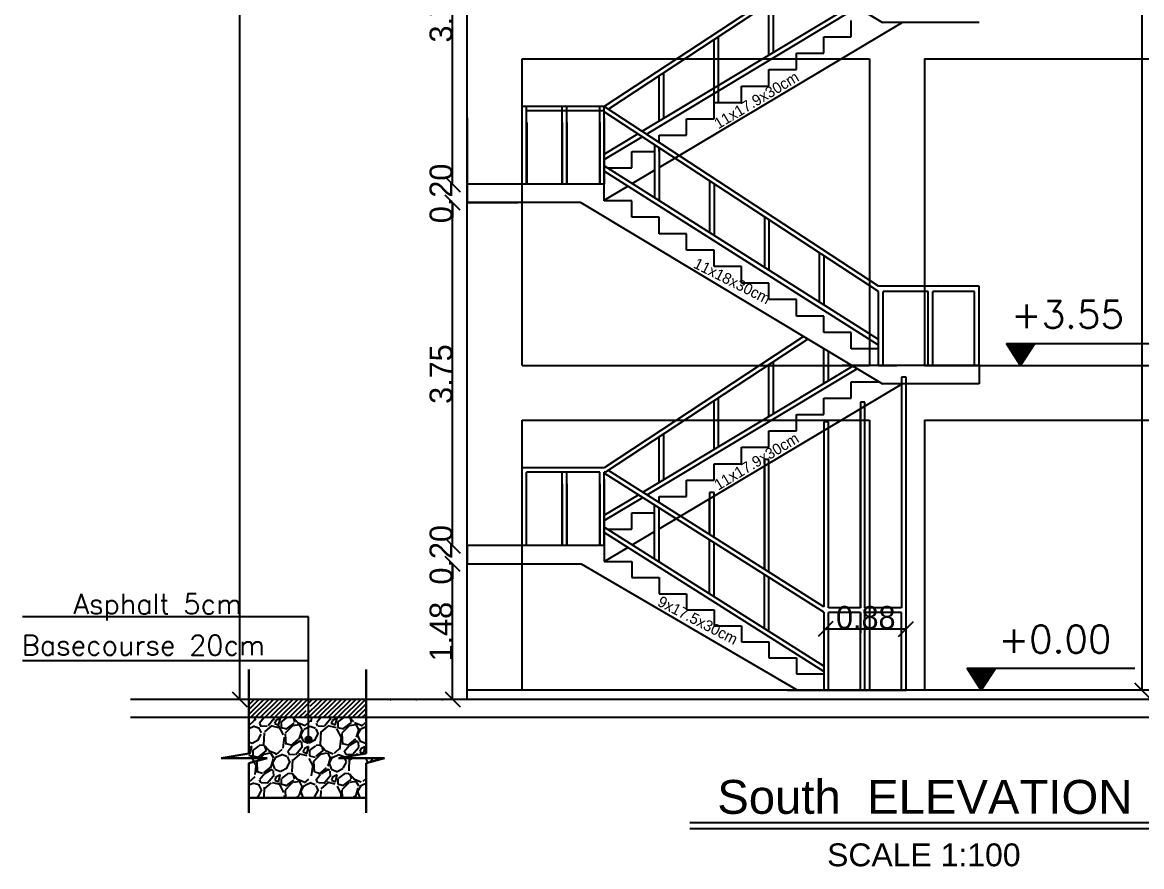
# Model space of a CAD drawing. Extents: x 151242 to 151523, y 158752 to 159354.
# Drawn here: x 151379.63 to 151391.87, y 159155.03 to 159164.26 of the extents above; entities that cross this region are included whole.
import ezdxf
from ezdxf.enums import TextEntityAlignment as Align

# ---------------------------------------------------------------- set-up
doc = ezdxf.new("R2010")
doc.units = 0
doc.header["$LTSCALE"] = 3
doc.header["$MEASUREMENT"] = 0
doc.header["$PDMODE"] = 2
doc.header["$PDSIZE"] = 0.03
for name, pattern in [('AUSGEZOGEN', [0]), ('HIDDEN', [9.524999999999999, 6.349999999999999, -3.174999999999999]), ('VONLAYER', [0])]:
    doc.linetypes.add(name, pattern=pattern)
doc.layers.get('0').update_dxf_attribs({"linetype": 'CONTINUOUS'})
doc.layers.get('DEFPOINTS').update_dxf_attribs({"linetype": 'CONTINUOUS'})
for name, color, linetype in [('1622', 7, 'HIDDEN'), ('3', 4, 'CONTINUOUS'), ('6', 2, 'CONTINUOUS'), ('EBENE0', 7, 'AUSGEZOGEN'), ('ST', 2, 'CONTINUOUS'), ('Stairs', 231, 'CONTINUOUS'), ('TEXTM', 2, 'CONTINUOUS'), ('TEXTS', 1, 'CONTINUOUS')]:
    doc.layers.add(name, color=color, linetype=linetype)
doc.layers.add('LAND CORNERS', color=255, linetype='CONTINUOUS', lineweight=25)
doc.styles.add('FUTURA', font='SAS_____.PFB')
doc.styles.add('ROMANS', font='romans.shx')
doc.dimstyles.new('mais 1-100 plan', dxfattribs={"dimtxt": 0.25, "dimasz": 0.1635000000000001, "dimexe": 0.18, "dimexo": 0.0625, "dimgap": 0, "dimtad": 1, "dimzin": 0, "dimdsep": 46, "dimtxsty": 'Standard', "dimblk": 'OBLIQUE', "dimcen": 0, "dimse1": 1, "dimse2": 1, "dimclrd": 8, "dimclrt": 4, "dimadec": 0, "dimazin": 0, "dimtfac": 1, "dimtix": 1, "dimtofl": 0, "dimtmove": 0, "dimatfit": 3, "dimldrblk": 'OBLIQUE', "dimfxl": 0.18, "dimtolj": 1, "dimtzin": 0, "dimarcsym": 0})
pattern_1 = [(273.012787504, (-14935.57338721131, -14948.0053405744), (0.3099823724307585, -5.269700331323232), [0.05897806323871849, -5.838838802419958]), (229.969740728, (-14935.57028738759, -14948.06423722516), (3.40980609673853, 4.029770841600106), [0.1012082082401477, -10.0196094424334]), (177.510447078, (-14935.63538368579, -14948.14173281827), (6.509629821046315, -0.3099823724306996), [0.0713632110253351, -7.06496692045264]), (312.273689006, (-14935.67878121792, -14948.34012153663), (-5.889665076184763, 6.509629821046333), [0.09216440253301485, -9.12427411549273]), (337.833654178, (-14935.61678474344, -14948.40831765856), (-5.269700331323216, 2.169876607015452), [0.09037449178642146, -8.947087017682929]), (42.27368900599997, (-14935.53308950289, -14948.44241571953), (-6.509629821046334, -5.889665076184762), [0.09216440253301529, -9.124274115492787]), (82.69424046670001, (-14935.46489338094, -14948.38041924505), (-0.9299471172923398, -7.129594565907865), [0.121882707559298, -12.06637820623567]), (117.2553283749, (-14935.44939426234, -14948.2595261198), (-4.64973558646165, 8.989488800492548), [0.1150698241615984, -11.3919167552234]), (166.429565615, (-14935.50209126563, -14948.1572319369), (-6.509629821046323, 1.549911862153876), [0.09247653000094928, -9.155186600966447]), (220.236358309, (-14935.59198615365, -14948.13553317083), (3.719788469169333, 3.099823724307754), [0.1055762392661229, -5.173233347484076]), (267.3974377980001, (-14935.67258157048, -14948.20372929276), (-0.3099823724307755, -7.129594565907854), [0.1365329713948123, -13.51677425295774]), (183.814074834, (-14935.36879884551, -14948.03633881165), (-4.029770841600113, -0.3099823724307867), [0.04660036793378008, -4.613456508889286]), (216.46923439, (-14935.41529620136, -14948.03943863537), (4.649735586461656, 3.409806096738548), [0.08865691395023458, -8.777055705809868]), (270, (-14935.486592147, -14948.0921356387), (0.3099823724307563, -0.3099823724307564), [0.06199631831838941, -0.557968426543167]), (248.198590514, (-14935.54548879777, -14948.07663652007), (0.929947117292336, 2.169876607015429), [0.0333862411557824, -3.305226084536779]), (336.801409486, (-14935.55788809268, -14948.1076347573), (-1.239929489723042, 0.6199647448616842), [0.04721497848159393, -2.313540436768607]), (75.9637565321, (-14935.51449056054, -14948.12623369964), (0.3099823724308, 1.549911862153896), [0.0766855980873954, -2.479494529135897]), (206.5650511770001, (-14935.49589161819, -14948.05183793028), (0.9299471172923278, 0.309982372430788), [0.05545128587982971, -1.330832027283928]), (61.38954033400001, (-14935.73767786869, -14948.28742453331), (2.169876607015416, 4.029770841600106), [0.07768116196334778, -7.690454825825933]), (115.3461759419, (-14935.70047998399, -14948.21922841138), (2.169876607016114, -4.649735586463088), [0.06517019875075193, -6.451835975734292]), (338.198590514, (-14935.55788809268, -14947.98984145577), (-2.169876607015428, 0.9299471172923379), [0.0667720439302896, -3.271840281762271]), (28.61045966600005, (-14935.49589161819, -14948.01464004559), (-4.029770841600106, -2.169876607015416), [0.07768116196334746, -7.690454825825736]), (24.44395478000004, (-14935.54548879777, -14948.47961360423), (-2.169876607015459, -0.929947117292335), [0.0749105923041584, -3.670620664780823]), (339.775140569, (-14935.47729267585, -14948.44861536697), (-4.959717958892436, 1.859894234584662), [0.06276655421889507, -6.213898101416405]), (111.8014094864, (-14935.24480589651, -14948.2967240045), (-0.9299471172923277, 2.169876607015425), [0.06677204393028961, -3.271840281762271]), (62.3540246363, (-14935.26960448633, -14948.23472753001), (-2.789841351877, -5.269700331323193), [0.07348629154107195, -7.275122966298779]), (114.4439547804, (-14935.39669725901, -14948.44861536697), (0.929947117292315, -2.169876607015429), [0.03745529615207899, -3.708075960932888]), (146.309932474, (-14935.26340483886, -14948.31532294684), (-1.549911862153878, 0.9299471172923466), [0.02235306122184595, -2.212961615356444]), (210.963756532, (-14935.28200378121, -14948.30292365194), (1.239929489723096, 0.6199647448615409), [0.09037449178642146, -1.71711781010747]), (231.009005957, (-14935.35949937432, -14948.34942100779), (2.789841351877014, 3.409806096738557), [0.08375274262470424, -8.291509760067585]), (348.690067526, (-14935.486592147, -14948.15413211318), (-0.9299471172923232, 0.3099823724307768), [0.06322422427019156, -1.517381941624132]), (38.15722658699998, (-14935.42459567252, -14948.16653140806), (5.889665076184787, 4.649735586461645), [0.1103817748047354, -10.927776690455]), (105.9453959009, (-14935.33780060825, -14948.09833528614), (0.9299471172923315, -3.409806096738534), [0.04513398256827558, -4.4682774875036]), (135, (-14935.35019990316, -14948.054937754), (-0.6199647448615543, 1.216752463196171e-16), [0.02630287651129157, -0.4120783986769012]), (165.256437164, (-14935.37499849295, -14948.34632118407), (3.409806096738554, -0.9299471172923315), [0.06090168027424451, -6.029285631301306]), (93.01278750419966, (-14935.43389514371, -14948.33082206547), (-0.3099823724307687, 5.269700331323204), [0.1179561264774373, -5.77986073918126]), (45, (-14935.44009479115, -14948.21302876394), (6.083762315980856e-17, 0.6199647448615543), [0.1139791315489301, -0.3244021436392627]), (10.30484646900005, (-14935.35949937432, -14948.13243334711), (5.269700331323201, 0.9299471172924284), [0.06931421694510562, -6.862102348873664]), (299.054604099, (-14935.29130325239, -14948.1200340522), (0.929947117292321, -1.549911862153899), [0.06382919042995126, -3.127634666343007]), (252.645975364, (-14935.26030501514, -14948.17583087925), (-2.789841351876965, -8.989488800492536), [0.1039248570024885, -10.28857802001519]), (220.42607874, (-14935.29130325239, -14948.27502523843), (-4.339753214030866, -3.71978846916931), [0.1099455854359231, -10.8846008623266])]

# ---------------------------------------------------------------- blocks, each defined once
blk = doc.blocks.new('_OBLIQUE')
at = {"color": 0, "linetype": 'ByBlock'}
blk.add_line((-0.5, -0.5), (0.5, 0.5), dxfattribs=at)
blk = doc.blocks.new('*D487')
at = {"layer": 'DEFPOINTS', "color": 0, "transparency": 16777216}
for p in [(151391.9036985133, 159176.2065275456), (151391.8713882026, 159156.9565275456), (151391.9036985133, 159156.9565275456)]:
    blk.add_point(p, dxfattribs=at)
at = {"layer": 'LAND CORNERS', "color": 8, "lineweight": -2, "transparency": 16777216}
blk.add_line((151391.8713882026, 159176.2065275456), (151391.8713882026, 159156.9565275456), dxfattribs=at)
at = {"layer": 'LAND CORNERS', "color": 8, "lineweight": -2, "transparency": 16777216, "xscale": 0.1635000000000001, "yscale": 0.1635000000000001, "zscale": 0.1635000000000001}
for p, rotation in [((151391.8713882026, 159176.2065275456), 90), ((151391.8713882026, 159156.9565275456), 270)]:
    blk.add_blockref('_OBLIQUE', p, dxfattribs=dict(at, rotation=rotation))
at = {"layer": 'LAND CORNERS', "color": 4, "transparency": 16777216, "insert": (151391.7463882025, 159166.5815275457), "char_height": 0.25, "attachment_point": 5, "rotation": 90}
blk.add_mtext('\\A1;19.25', dxfattribs=at)
blk = doc.blocks.new('*D502')
at = {"layer": 'DEFPOINTS', "color": 0, "transparency": 16777216}
for p in [(151384.3328825389, 159158.3365275456), (151384.4866929826, 159158.3365275456), (151384.4866929826, 159156.8565275456)]:
    blk.add_point(p, dxfattribs=at)
at = {"layer": 'LAND CORNERS', "color": 8, "lineweight": -2, "transparency": 16777216}
blk.add_line((151384.3328825389, 159156.8565275456), (151384.3328825389, 159158.3365275456), dxfattribs=at)
at = {"layer": 'LAND CORNERS', "color": 8, "lineweight": -2, "transparency": 16777216, "xscale": 0.1635000000000001, "yscale": 0.1635000000000001, "zscale": 0.1635000000000001}
for p, rotation in [((151384.3328825389, 159158.3365275456), 90), ((151384.3328825389, 159156.8565275456), 270)]:
    blk.add_blockref('_OBLIQUE', p, dxfattribs=dict(at, rotation=rotation))
at = {"layer": 'LAND CORNERS', "color": 4, "transparency": 16777216, "insert": (151384.2078825389, 159157.5965275457), "char_height": 0.25, "attachment_point": 5, "rotation": 90}
blk.add_mtext('\\A1;1.48', dxfattribs=at)
blk = doc.blocks.new('*D503')
at = {"layer": 'DEFPOINTS', "color": 0, "transparency": 16777216}
for p in [(151384.3328825389, 159158.5365275457), (151384.4922083389, 159158.5365275457), (151384.4922083389, 159158.3365275456)]:
    blk.add_point(p, dxfattribs=at)
at = {"layer": 'LAND CORNERS', "color": 8, "lineweight": -2, "transparency": 16777216}
for p, q in [((151384.3328825389, 159158.5365275457), (151384.3328825389, 159158.7000275457)), ((151384.3328825389, 159158.3365275456), (151384.3328825389, 159158.1730275457))]:
    blk.add_line(p, q, dxfattribs=at)
at = {"layer": 'LAND CORNERS', "color": 8, "lineweight": -2, "transparency": 16777216, "xscale": 0.1635000000000001, "yscale": 0.1635000000000001, "zscale": 0.1635000000000001}
for p, rotation in [((151384.3328825389, 159158.5365275457), 270), ((151384.3328825389, 159158.3365275456), 90)]:
    blk.add_blockref('_OBLIQUE', p, dxfattribs=dict(at, rotation=rotation))
at = {"layer": 'LAND CORNERS', "color": 4, "transparency": 16777216, "insert": (151384.2078825389, 159158.4365275457), "char_height": 0.25, "attachment_point": 5, "rotation": 90}
blk.add_mtext('\\A1;0.20', dxfattribs=at)
blk = doc.blocks.new('*D504')
at = {"layer": 'DEFPOINTS', "color": 0, "transparency": 16777216}
for p in [(151384.3328825389, 159162.2865275457), (151384.4922083389, 159162.2865275457), (151384.4922083389, 159158.5365275457)]:
    blk.add_point(p, dxfattribs=at)
at = {"layer": 'LAND CORNERS', "color": 8, "lineweight": -2, "transparency": 16777216}
blk.add_line((151384.3328825389, 159158.5365275457), (151384.3328825389, 159162.2865275457), dxfattribs=at)
at = {"layer": 'LAND CORNERS', "color": 8, "lineweight": -2, "transparency": 16777216, "xscale": 0.1635000000000001, "yscale": 0.1635000000000001, "zscale": 0.1635000000000001}
for p, rotation in [((151384.3328825389, 159162.2865275457), 90), ((151384.3328825389, 159158.5365275457), 270)]:
    blk.add_blockref('_OBLIQUE', p, dxfattribs=dict(at, rotation=rotation))
at = {"layer": 'LAND CORNERS', "color": 4, "transparency": 16777216, "insert": (151384.2078825389, 159160.4115275457), "char_height": 0.25, "attachment_point": 5, "rotation": 90}
blk.add_mtext('\\A1;3.75', dxfattribs=at)
blk = doc.blocks.new('*D505')
at = {"layer": 'DEFPOINTS', "color": 0, "transparency": 16777216}
for p in [(151384.3328825389, 159162.4865275456), (151384.4922083389, 159162.4865275456), (151384.4922083389, 159162.2865275457)]:
    blk.add_point(p, dxfattribs=at)
at = {"layer": 'LAND CORNERS', "color": 8, "lineweight": -2, "transparency": 16777216}
for p, q in [((151384.3328825389, 159162.4865275456), (151384.3328825389, 159162.6500275456)), ((151384.3328825389, 159162.2865275457), (151384.3328825389, 159162.1230275457))]:
    blk.add_line(p, q, dxfattribs=at)
at = {"layer": 'LAND CORNERS', "color": 8, "lineweight": -2, "transparency": 16777216, "xscale": 0.1635000000000001, "yscale": 0.1635000000000001, "zscale": 0.1635000000000001}
for p, rotation in [((151384.3328825389, 159162.4865275456), 270), ((151384.3328825389, 159162.2865275457), 90)]:
    blk.add_blockref('_OBLIQUE', p, dxfattribs=dict(at, rotation=rotation))
at = {"layer": 'LAND CORNERS', "color": 4, "transparency": 16777216, "insert": (151384.2078825389, 159162.3865275457), "char_height": 0.25, "attachment_point": 5, "rotation": 90}
blk.add_mtext('\\A1;0.20', dxfattribs=at)
blk = doc.blocks.new('*D506')
at = {"layer": 'DEFPOINTS', "color": 0, "transparency": 16777216}
for p in [(151384.3328825388, 159166.2365275457), (151384.4922083389, 159166.2365275457), (151384.4922083389, 159162.4865275457)]:
    blk.add_point(p, dxfattribs=at)
at = {"layer": 'LAND CORNERS', "color": 8, "lineweight": -2, "transparency": 16777216}
blk.add_line((151384.3328825388, 159162.4865275457), (151384.3328825388, 159166.2365275457), dxfattribs=at)
at = {"layer": 'LAND CORNERS', "color": 8, "lineweight": -2, "transparency": 16777216, "xscale": 0.1635000000000001, "yscale": 0.1635000000000001, "zscale": 0.1635000000000001}
for p, rotation in [((151384.3328825388, 159166.2365275457), 90), ((151384.3328825388, 159162.4865275457), 270)]:
    blk.add_blockref('_OBLIQUE', p, dxfattribs=dict(at, rotation=rotation))
at = {"layer": 'LAND CORNERS', "color": 4, "transparency": 16777216, "insert": (151384.2078825388, 159164.3615275457), "char_height": 0.25, "attachment_point": 5, "rotation": 90}
blk.add_mtext('\\A1;3.75', dxfattribs=at)
blk = doc.blocks.new('*D275')
at = {"layer": 'DEFPOINTS', "color": 0, "transparency": 16777216}
for p in [(151388.410881295, 159157.6247993167), (151388.410881295, 159157.4683502419), (151389.2922083389, 159157.4683502419)]:
    blk.add_point(p, dxfattribs=at)
at = {"layer": 'LAND CORNERS', "color": 8, "lineweight": -2, "transparency": 16777216}
blk.add_line((151389.2922083389, 159157.6247993167), (151388.410881295, 159157.6247993167), dxfattribs=at)
at = {"layer": 'LAND CORNERS', "color": 8, "lineweight": -2, "transparency": 16777216, "xscale": 0.1635000000000001, "yscale": 0.1635000000000001, "zscale": 0.1635000000000001, "rotation": 180}
blk.add_blockref('_OBLIQUE', (151388.410881295, 159157.6247993167), dxfattribs=at)
at = {"layer": 'LAND CORNERS', "color": 8, "lineweight": -2, "transparency": 16777216, "xscale": 0.1635000000000001, "yscale": 0.1635000000000001, "zscale": 0.1635000000000001}
blk.add_blockref('_OBLIQUE', (151389.2922083389, 159157.6247993167), dxfattribs=at)
at = {"layer": 'LAND CORNERS', "color": 4, "transparency": 16777216, "insert": (151388.8515448169, 159157.7497993167), "char_height": 0.25, "attachment_point": 5}
blk.add_mtext('\\A1;0.88', dxfattribs=at)
blk = doc.blocks.new('*D682')
at = {"layer": 'DEFPOINTS', "color": 0, "transparency": 16777216}
for p in [(151386.3022083389, 159182.5165274156), (151382.0036350428, 159156.8565275456), (151387.1063609482, 159156.8565275456)]:
    blk.add_point(p, dxfattribs=at)
at = {"layer": 'TEXTS', "color": 8, "lineweight": -2, "transparency": 16777216}
blk.add_line((151382.0036350428, 159182.5165274156), (151382.0036350428, 159156.8565275456), dxfattribs=at)
at = {"layer": 'TEXTS', "color": 8, "lineweight": -2, "transparency": 16777216, "xscale": 0.1635000000000001, "yscale": 0.1635000000000001, "zscale": 0.1635000000000001}
for p, rotation in [((151382.0036350428, 159182.5165274156), 90), ((151382.0036350428, 159156.8565275456), 270)]:
    blk.add_blockref('_OBLIQUE', p, dxfattribs=dict(at, rotation=rotation))
at = {"layer": 'TEXTS', "color": 4, "transparency": 16777216, "insert": (151381.8786350428, 159169.6865274807), "char_height": 0.25, "attachment_point": 5, "rotation": 90}
blk.add_mtext('\\A1;25.66', dxfattribs=at)

msp = doc.modelspace()

# ---------------------------------------------------------------- hatches: boundary and pattern name
at = {"layer": '1622'}
h = msp.add_hatch(dxfattribs=at)
h.set_pattern_fill('GRAVEL', color=253, scale=0.4383812751881928, angle=45, style=0)
h.set_pattern_definition(pattern_1)
edge = h.paths.add_edge_path()
edge.add_line((151383.3865341807, 159156.1572815983), (151383.5884096338, 159156.21384))
edge.add_line((151383.5884096338, 159156.21384), (151383.0861840332, 159156.2140417951))
edge.add_line((151383.0861840332, 159156.2140417951), (151383.3865341807, 159156.265022112))
edge.add_line((151383.3865341807, 159156.265022112), (151383.3865341806, 159156.6565275456))
edge.add_line((151383.3865341806, 159156.6565275455), (151382.1030566947, 159156.6565275456))
edge.add_line((151382.1030566947, 159156.6565275456), (151382.1030566947, 159155.9239417136))
edge.add_line((151382.1030566947, 159155.9239417137), (151382.7565819621, 159155.9239417137))
edge.add_line((151382.7565819622, 159155.9239417137), (151382.7565819622, 159155.9849111587))
edge.add_arc((151382.7565819623, 159156.0176207328), 0.03270957409624715, 180.0000002234858, 269.99999977651424, ccw=False)
edge.add_arc((151382.7565819622, 159156.0176207326), 0.03270957396866141, 0, 180, ccw=False)
edge.add_arc((151382.7565819621, 159156.0176207328), 0.03270957409624715, 270.00000022348576, 359.99999977651424, ccw=False)
edge.add_line((151382.7565819622, 159155.9849111587), (151382.7565819622, 159155.9239417137))
edge.add_line((151382.7565819622, 159155.9239417137), (151383.3865341807, 159155.9239417137))
edge.add_line((151383.3865341807, 159155.9239417137), (151383.3865341807, 159156.1572815983))
msp.add_hatch(color=256, dxfattribs=at).paths.add_polyline_path([(151382.7892915362, 159156.4196684167, 1), (151382.7238723882, 159156.4196684167, 1)])
h = msp.add_hatch(dxfattribs=at)
h.set_pattern_fill('GRAVEL', color=253, scale=0.4383812751881928, angle=45, style=0)
h.set_pattern_definition(pattern_1)
h.paths.add_polyline_path([(151382.7565819622, 159155.9239417137), (151382.1030566947, 159155.9239417137), (151382.1030566947, 159155.7797649952), (151382.7565819622, 159155.7797649952)])
h = msp.add_hatch(dxfattribs=at)
h.set_pattern_fill('GRAVEL', color=253, scale=0.4383812751881928, angle=45, style=0)
h.set_pattern_definition(pattern_1)
h.paths.add_polyline_path([(151383.3865341807, 159155.7797649951), (151383.3865341807, 159155.9239417137), (151382.7565819622, 159155.9239417137), (151382.7565819622, 159155.7797649952)])
at = {"layer": 'TEXTS'}
h = msp.add_hatch(dxfattribs=at)
h.set_pattern_fill('ANSI31', color=0, scale=0.03)
h.set_pattern_definition([(45, (-373.1863191293378, 7.383641431952128), (-0.002651650429449553, 0.002651650429449553), [])])
h.paths.add_polyline_path([(151390.7014148443, 159160.7445435906), (151390.3911869649, 159160.7465275457), (151390.5449649187, 159160.5065275457)])
h = msp.add_hatch(dxfattribs=at)
h.set_pattern_fill('ANSI31', color=0, scale=0.03)
h.set_pattern_definition([(45, (-373.6182569680095, 3.833641431934666), (-0.002651650429449553, 0.002651650429449553), [])])
h.paths.add_polyline_path([(151390.2694770056, 159157.1945435906), (151389.9592491262, 159157.1965275457), (151390.11302708, 159156.9565275457)])
h = msp.add_hatch(dxfattribs=at)
h.set_pattern_fill('ANSI31', color=8, scale=0.3)
h.set_pattern_definition([(45, (0, 42.3224999998929), (-0.02651650429449553, 0.02651650429449553), [])])
h.paths.add_polyline_path([(151383.3865341807, 159156.8565275456), (151382.7565819622, 159156.8565275456), (151382.7565819622, 159156.7876119232, -0.4142135623730951), (151382.7892915362, 159156.7549023492, -0.4142135623730951), (151382.7565819622, 159156.7221927752), (151382.7565819622, 159156.6565275455), (151383.3865341807, 159156.6565275455)])
h.paths.add_polyline_path([(151382.7565819622, 159156.7876119232), (151382.7565819622, 159156.8565275456), (151382.1030566947, 159156.8565275457), (151382.1030566947, 159156.6565275456), (151382.7565819622, 159156.6565275455), (151382.7565819622, 159156.7221927752, -0.4142135623730951), (151382.7238723882, 159156.7549023492, -0.4142135623730951)])

# ---------------------------------------------------------------- linework, layer by layer
at = {"layer": '1622'}
for p, q in [((151382.7565819622, 159157.7576286979), (151379.6299346451, 159157.7576286979)), ((151382.7565819622, 159156.3869588427), (151382.7565819622, 159157.7576286979)), ((151382.7565819622, 159157.27828701), (151379.6279246791, 159157.27828701))]:
    msp.add_line(p, q, dxfattribs=at)
at = {"layer": '1622', "color": 7, "lineweight": 30, "ltscale": 0.1}
for p, q in [((151382.1030566947, 159157.1828806376), (151382.1030566947, 159156.2650221119)), ((151383.3865341807, 159157.1828806377), (151383.3865341807, 159156.265022112)), ((151382.1030566947, 159156.1572815983), (151382.1030566947, 159155.6159559041)), ((151383.3865341807, 159156.1572815983), (151383.3865341807, 159155.6159559042)), ((151382.1030566947, 159155.7797649952), (151383.3865341807, 159155.7797649952))]:
    msp.add_line(p, q, dxfattribs=at)
for points in [[(151382.1030566947, 159156.2650221119), (151381.8027065472, 159156.2140417951), (151382.3056524205, 159156.2140417951), (151382.1030566947, 159156.1572815983)], [(151383.3865341807, 159156.265022112), (151383.0861840332, 159156.2140417951), (151383.5891299065, 159156.2140417951), (151383.3865341807, 159156.1572815983)]]:
    msp.add_lwpolyline(points, dxfattribs=at)
at = {"layer": '1622'}
msp.add_circle((151382.7565819622, 159156.4196684167), 0.03270957395271324, dxfattribs=at)
at = {"layer": '6'}
for p, q in [((151386.9259004598, 159155.5102770149), (151392.2443147615, 159155.5102770149)), ((151386.9259004598, 159155.4447037309), (151392.2443147615, 159155.4447037309))]:
    msp.add_line(p, q, dxfattribs=at)
at = {"layer": 'EBENE0', "color": 3, "linetype": 'AUSGEZOGEN'}
for p, q in [((151384.4922083389, 159160.5065275457), (151384.4922083389, 159175.9032782881)), ((151384.4922083389, 159160.5065275457), (151384.4922083389, 159175.9032782881)), ((151385.0922083389, 159162.4815275457), (151385.0922083389, 159163.8565275457)), ((151385.0922083389, 159163.8565275457), (151388.8922083389, 159163.8565275457)), ((151385.0922083389, 159162.2815275457), (151385.0922083389, 159163.8565275457)), ((151385.0922083389, 159163.8565275457), (151388.8922083389, 159163.8565275457)), ((151388.8922083389, 159163.8565275457), (151388.8922083389, 159160.5065275457)), ((151388.8922083389, 159163.8565275457), (151388.8922083389, 159160.5065275457)), ((151389.4922083389, 159163.8565275457), (151393.2922083389, 159163.8565275457)), ((151389.4922083389, 159163.8565275457), (151389.4922083389, 159160.5065275457)), ((151389.4922083389, 159163.8565275457), (151393.2922083389, 159163.8565275457)), ((151389.4922083389, 159163.8565275457), (151389.4922083389, 159160.5065275457)), ((151385.0922083389, 159160.5065275457), (151385.0922083389, 159162.2815275457)), ((151385.0922083389, 159160.5065275457), (151385.0922083389, 159162.2815275457)), ((151385.0922083389, 159160.5065275457), (151385.0922083389, 159162.0565275456)), ((151385.0922083389, 159160.5065275457), (151385.0922083389, 159162.0565275456)), ((151384.4922083389, 159156.8565275456), (151384.4922083389, 159160.5065275457)), ((151384.4922083389, 159156.8565275456), (151384.4922083389, 159160.5065275457)), ((151385.0922083389, 159160.5065275457), (151388.8922083389, 159160.5065275457)), ((151385.0922083389, 159160.5065275457), (151388.8922083389, 159160.5065275457)), ((151389.4922083389, 159160.5065275457), (151393.2922083389, 159160.5065275457)), ((151389.4922083389, 159160.5065275457), (151393.2922083389, 159160.5065275457)), ((151385.0922083389, 159158.7065275456), (151385.0922083389, 159159.9065275457)), ((151385.0922083389, 159159.9065275457), (151388.8922083389, 159159.9065275457)), ((151385.0922083389, 159156.9565275456), (151385.0922083389, 159159.9065275457)), ((151385.0922083389, 159159.9065275457), (151388.8922083389, 159159.9065275457)), ((151388.8922083389, 159159.9065275457), (151388.8922083389, 159156.9565275456)), ((151388.8922083389, 159159.9065275457), (151388.8922083389, 159156.9565275456)), ((151389.4922083389, 159159.9065275457), (151389.4922083389, 159156.9565275456)), ((151389.4922083389, 159159.9065275457), (151393.2922083389, 159159.9065275457)), ((151389.4922083389, 159159.9065275457), (151389.4922083389, 159156.9565275456)), ((151389.4922083389, 159159.9065275457), (151393.2922083389, 159159.9065275457))]:
    msp.add_line(p, q, dxfattribs=at)
at = {"layer": 'EBENE0', "color": 1, "linetype": 'AUSGEZOGEN'}
for p, q in [((151384.4922083389, 159156.8565275456), (151380.8100759834, 159156.8565275456)), ((151384.4922083389, 159156.8565275456), (151380.8100759834, 159156.8565275456)), ((151383.3276985771, 159156.8565275456), (151381.6033523627, 159156.8565275456)), ((151383.3276985771, 159156.8565275456), (151381.6033523627, 159156.8565275456)), ((151383.6489794451, 159156.8457129457), (151383.6597940452, 159156.8565275456)), ((151383.6489794451, 159156.8457129457), (151383.6597940452, 159156.8565275456)), ((151383.9318221576, 159156.8457129457), (151383.9426367576, 159156.8565275456)), ((151383.9318221576, 159156.8457129457), (151383.9426367576, 159156.8565275456)), ((151384.21466487, 159156.8457129457), (151384.22547947, 159156.8565275456)), ((151384.21466487, 159156.8457129457), (151384.22547947, 159156.8565275456)), ((151384.4922083389, 159156.8510121893), (151384.4866929826, 159156.8565275456)), ((151384.4922083389, 159156.8510121893), (151384.4866929826, 159156.8565275456)), ((151393.8922083389, 159156.9565275456), (151384.4922083389, 159156.9565275456)), ((151393.8922083389, 159156.8565275456), (151384.4922083389, 159156.8565275456)), ((151384.4922083389, 159156.6565275457), (151380.8100759834, 159156.6565275457)), ((151393.8922083389, 159156.6565275457), (151384.4922083389, 159156.6565275457))]:
    msp.add_line(p, q, dxfattribs=at)
at = {"layer": 'ST'}
for p, q in [((151384.4922083389, 159162.4865275456), (151384.4922083389, 159162.2865275457)), ((151384.4922083389, 159162.2865275457), (151385.044588915, 159162.2865275457)), ((151389.4922083389, 159160.5065275457), (151388.5922083389, 159160.5065275457)), ((151390.0922083389, 159160.5065275458), (151389.1922083389, 159160.5065275457)), ((151390.0922083389, 159160.3065275458), (151389.0339940775, 159160.3065275457)), ((151384.4922083389, 159158.5365275457), (151384.4922083389, 159158.3365275456)), ((151385.2922083389, 159158.5365275457), (151384.4922083389, 159158.5365275457)), ((151385.2922083389, 159158.5365275457), (151384.4922083389, 159158.5365275457)), ((151384.4922083389, 159158.3365275456), (151385.0500595264, 159158.3365275456)), ((151384.4922083389, 159158.3365275457), (151385.7373702533, 159158.3365275457))]:
    msp.add_line(p, q, dxfattribs=at)
at = {"layer": 'Stairs'}
for p, q in [((151388.1719357375, 159164.7727625499), (151385.9915611308, 159163.3377114038)), ((151388.2195111567, 159164.7442172983), (151386.0362732533, 159163.3072816242)), ((151386.4056717199, 159163.0656603832), (151388.7134618042, 159164.4503344338)), ((151387.7922083389, 159163.8975823546), (151387.7922083388, 159164.4629805803)), ((151387.8422083388, 159163.9275823545), (151387.8422083388, 159164.4958889425)), ((151386.4521670615, 159163.0352480692), (151388.7619184682, 159164.4210989132)), ((151387.1922083389, 159163.3815275457), (151387.1922083388, 159164.0680802339)), ((151387.2422083388, 159163.3815275457), (151387.2422083388, 159164.100988596)), ((151386.6422083389, 159163.2075823546), (151386.6422083388, 159163.7060882496)), ((151386.5922083389, 159163.1775823546), (151386.5922083389, 159163.6731798874)), ((151385.0922083389, 159162.4865275457), (151385.0922083389, 159163.3365275457)), ((151385.9915611307, 159163.3377114038), (151385.0933024311, 159163.3377114038)), ((151385.1422083389, 159162.4865275457), (151385.1422083389, 159163.3365275457)), ((151385.1422083389, 159162.4865275457), (151385.1422083389, 159163.3365275457)), ((151385.5318910133, 159162.5365275457), (151385.5318910133, 159163.3365275457)), ((151385.5318910133, 159162.4865275457), (151385.5318910133, 159163.3365275457)), ((151385.5818910133, 159162.4865275457), (151385.5818910133, 159163.3365275457)), ((151385.5818910133, 159162.4865275457), (151385.5818910133, 159163.3365275457)), ((151385.9415611307, 159162.5365275457), (151385.9415611307, 159163.3365275457)), ((151385.9415611307, 159162.4865275457), (151385.9415611307, 159163.3365275457)), ((151388.9922083388, 159161.3738228566), (151385.9915611308, 159163.3365275457)), ((151385.9915611308, 159162.4865275457), (151385.9915611308, 159163.3365275457)), ((151385.9915611308, 159162.4865275457), (151385.9915611308, 159163.3365275457)), ((151384.4922083389, 159163.2115275456), (151384.4922083389, 159162.4865275456)), ((151385.9915611307, 159163.2877114038), (151385.1433024312, 159163.2877114038)), ((151388.9922083388, 159161.3140767546), (151385.9915611308, 159163.2767814438)), ((151385.9915611307, 159163.2115275458), (151385.9915611307, 159162.4865275458)), ((151385.1433024312, 159163.1615275458), (151385.1433024312, 159162.4865275458)), ((151385.5318910133, 159163.1615275458), (151385.5318910133, 159162.4865275458)), ((151385.5818910133, 159163.1615275458), (151385.5818910133, 159162.4865275458)), ((151385.9415611307, 159163.1615275458), (151385.9415611307, 159162.4865275458)), ((151385.9915611307, 159162.8171940297), (151386.3580308635, 159163.0370758693)), ((151385.9915611307, 159162.7588845108), (151386.4045262051, 159163.0066635554)), ((151386.5422083389, 159162.9166065273), (151386.5422083389, 159162.3389793944)), ((151386.592208339, 159162.8839018381), (151386.5922083389, 159162.3073395925)), ((151388.9922083388, 159160.7886290993), (151385.9915611307, 159162.6874267666)), ((151388.9922083388, 159160.7294591994), (151385.9915611307, 159162.6282568666)), ((151387.1422083389, 159162.5241502565), (151387.1422083388, 159161.9593017711)), ((151387.1922083389, 159162.4914455673), (151387.1922083389, 159161.9276619692)), ((151387.7422083389, 159162.1316939856), (151387.7422083389, 159161.5796241479)), ((151387.7922083389, 159162.0989892964), (151387.7922083389, 159161.547984346)), ((151388.3422083388, 159161.7392377147), (151388.3422083388, 159161.1999465245)), ((151388.3922083388, 159161.7065330255), (151388.3922083388, 159161.1683067227)), ((151390.0922083389, 159161.3738228566), (151388.9922083388, 159161.3738228566)), ((151389.6422083389, 159161.4065275458), (151389.6422083389, 159161.406951353)), ((151389.6422083389, 159161.4065275458), (151389.6422083389, 159161.406951353)), ((151390.0922083389, 159160.5065275458), (151390.092208339, 159161.3738228566)), ((151388.9922083388, 159160.6865275457), (151388.9922083388, 159161.3140767546)), ((151388.9922083388, 159160.5065275456), (151388.9922083388, 159161.3140767546)), ((151389.0422083388, 159160.5065275458), (151389.0422083388, 159161.3140767546)), ((151389.0422083388, 159160.5065275458), (151389.0422083388, 159161.3140767546)), ((151389.5341338635, 159161.3140767546), (151389.0422083388, 159161.3140767546)), ((151389.5341338635, 159160.5565275458), (151389.5341338635, 159161.3140767546)), ((151389.5341338635, 159160.5065275458), (151389.5341338635, 159161.3140767546)), ((151390.0422083389, 159161.3140767546), (151389.5841338635, 159161.3140767546)), ((151389.5841338635, 159160.5065275458), (151389.5841338635, 159161.3140767546)), ((151389.5841338635, 159160.5065275458), (151389.5841338635, 159161.3140767546)), ((151390.0422083389, 159160.5065275458), (151390.0422083389, 159161.3140767546)), ((151388.1719357375, 159160.8237625497), (151385.9915611307, 159159.3887114036)), ((151388.2195111566, 159160.7952172982), (151386.0065388346, 159159.3387114037)), ((151388.3922083388, 159160.3085823544), (151388.3922083388, 159160.6915989889)), ((151388.4422083388, 159160.3385823544), (151388.4422083387, 159160.661598989)), ((151387.7922083388, 159159.9485823544), (151387.7922083388, 159160.5139805802)), ((151387.8422083388, 159159.9785823544), (151387.8422083387, 159160.5468889423)), ((151388.9922083389, 159160.5565275456), (151388.9922083389, 159160.5565275456)), ((151386.4128258814, 159159.12095288), (151388.7134618042, 159160.5013344336)), ((151386.4601244752, 159159.0910225172), (151388.7619184682, 159160.472098913)), ((151388.5922083389, 159160.5065275457), (151388.6422083389, 159160.5065275457)), ((151388.9922083389, 159160.5065275457), (151389.0422083389, 159160.5065275457)), ((151389.2922083387, 159160.3765275457), (151389.2422083387, 159160.3765275457)), ((151389.2422083387, 159160.3765275457), (151389.2422083387, 159157.8565913288)), ((151389.2922083387, 159160.3065275457), (151389.2922083387, 159160.3765275457)), ((151389.2922083389, 159157.8565913288), (151389.2922083387, 159160.3065275457)), ((151387.2422083388, 159159.6185823544), (151387.2422083388, 159160.1519885959)), ((151387.1922083388, 159159.5885823544), (151387.1922083388, 159160.1190802337)), ((151388.8422083388, 159160.1035223771), (151388.7922083389, 159160.1035223771)), ((151388.7922083389, 159160.1035223771), (151388.7922083389, 159157.8565913288)), ((151388.7922083389, 159157.8565913288), (151388.7922083389, 159160.0335223771)), ((151388.8422083388, 159160.0335223771), (151388.8422083388, 159160.1035223771)), ((151388.8422083388, 159157.8565913288), (151388.8422083388, 159160.0633557104)), ((151388.4422083386, 159159.8914959455), (151388.3922083386, 159159.8914959455)), ((151388.3922083386, 159159.8914959455), (151388.3922083386, 159157.8684075017)), ((151388.4422083386, 159159.765022377), (151388.4422083386, 159159.8914959455)), ((151388.4422083386, 159157.8565913289), (151388.4422083386, 159159.7948557104)), ((151386.5922083389, 159159.2285823544), (151386.5922083388, 159159.7241798873)), ((151386.6422083388, 159159.2585823545), (151386.6422083388, 159159.7570882494)), ((151388.3922083386, 159159.765022377), (151388.3922083386, 159157.8684075017)), ((151387.7922083392, 159159.4770223773), (151387.7422083392, 159159.4770223773)), ((151387.7422083392, 159159.4770223773), (151387.7422083392, 159158.2797249266)), ((151387.7922083392, 159159.4070223772), (151387.7922083392, 159159.4770223773)), ((151387.7922083389, 159158.2480851249), (151387.7922083391, 159159.4368557105)), ((151385.0922083389, 159158.5375275456), (151385.0922083389, 159159.3875275456)), ((151385.9915611307, 159159.3887114036), (151385.0933024311, 159159.3887114036)), ((151385.1422083389, 159158.5375275456), (151385.1422083389, 159159.3387114037)), ((151385.9415611307, 159159.3387114037), (151385.1422083389, 159159.3387114037)), ((151385.5318910133, 159158.5875275455), (151385.5318910132, 159159.3387114037)), ((151385.5318910133, 159158.5375275456), (151385.5318910132, 159159.3387114037)), ((151385.5818910133, 159158.5375275456), (151385.5818910133, 159159.3387114037)), ((151385.5818910133, 159158.5375275456), (151385.5818910133, 159159.3387114037)), ((151385.9415611307, 159158.5875275455), (151385.9415611307, 159159.3387114037)), ((151385.9415611307, 159158.5375275456), (151385.9415611307, 159159.3387114037)), ((151386.0065388346, 159159.3387114037), (151385.9915611307, 159159.3387114037)), ((151385.9915611307, 159158.5375275456), (151385.9915611307, 159159.3387114037)), ((151385.9915611307, 159158.5375275456), (151385.9915611307, 159159.3387114037)), ((151388.3922083387, 159157.8092376017), (151385.9915611307, 159159.3283576456)), ((151388.3922083386, 159157.8684075017), (151386.0370108943, 159159.3587671152)), ((151387.7422083389, 159158.2797249268), (151387.7422083392, 159159.4070223772)), ((151385.5318910133, 159159.2125275456), (151385.5318910133, 159158.5375275456)), ((151385.5818910133, 159159.2125275456), (151385.5818910133, 159158.5375275456)), ((151385.9415611307, 159159.2125275456), (151385.9415611307, 159158.5375275456)), ((151385.9915611307, 159159.2625275456), (151385.9915611307, 159158.5375275456)), ((151385.9915611307, 159158.8681940296), (151386.3648293774, 159159.0921549776)), ((151385.9915611307, 159158.8098845106), (151386.4121279712, 159159.0622246149)), ((151387.192208339, 159159.1190223771), (151387.142208339, 159159.1190223771)), ((151387.142208339, 159159.1190223771), (151387.142208339, 159158.6594025501)), ((151387.1422083389, 159158.6594025501), (151387.142208339, 159159.0490223771)), ((151387.192208339, 159159.0490223771), (151387.192208339, 159159.1190223771)), ((151387.1922083388, 159158.6277627482), (151387.192208339, 159159.0788557104)), ((151386.5422083388, 159158.3899793943), (151386.5422083389, 159158.9799102735)), ((151386.5922083388, 159158.3583395924), (151386.5922083389, 159158.9482704715)), ((151388.3922083386, 159157.2193067225), (151385.9915611307, 159158.7384267664)), ((151388.3922083386, 159157.1601368226), (151385.9915611307, 159158.6792568665)), ((151387.1422083387, 159158.010301771), (151387.1422083389, 159158.6002326501)), ((151387.1922083387, 159157.9786619691), (151387.1922083388, 159158.5685928482)), ((151387.7422083387, 159157.6306241477), (151387.7422083389, 159158.2205550268)), ((151387.7922083387, 159157.5989843458), (151387.7922083389, 159158.1889152249)), ((151388.7922083388, 159157.8565913288), (151388.4422083386, 159157.8565913288)), ((151389.2422083387, 159157.8565913288), (151388.8422083388, 159157.8565913288)), ((151389.2922083389, 159156.9565913288), (151389.2922083389, 159157.8565913288)), ((151388.3922083386, 159157.8092376017), (151388.3922083386, 159157.1365275458)), ((151388.7922083389, 159157.8065913288), (151388.4422083387, 159157.8065913288)), ((151388.4422083387, 159156.9565275456), (151388.4422083386, 159157.8065913288)), ((151388.4422083386, 159157.2165913288), (151388.4422083386, 159157.8065913288)), ((151388.7922083389, 159156.9565913288), (151388.7922083389, 159157.8065913288)), ((151388.7922083389, 159157.8065913288), (151388.7922083389, 159157.5835861602)), ((151389.2422083389, 159157.8065913288), (151388.8422083388, 159157.8065913288)), ((151388.8422083388, 159156.9565913288), (151388.8422083388, 159157.8065913288)), ((151389.2422083389, 159156.9565913288), (151389.2422083389, 159157.8065913288)), ((151388.0922083389, 159157.0065275457), (151388.0922083389, 159157.0065275457))]:
    msp.add_line(p, q, dxfattribs=at)
at = {"layer": 'Stairs', "linetype": 'VONLAYER'}
for p, q in [((151389.4922083389, 159160.5065275457), (151388.5922083389, 159160.5065275457)), ((151389.4922083389, 159160.5065275457), (151388.5922083389, 159160.5065275457)), ((151388.5922083389, 159160.5065275457), (151388.6422083389, 159160.5065275457))]:
    msp.add_line(p, q, dxfattribs=at)
at = {"layer": 'TEXTS'}
for p, q in [((151385.7339940776, 159166.2355275458), (151389.0339940775, 159164.2555275459)), ((151386.592208339, 159162.6698557106), (151389.2497589009, 159164.2555275459)), ((151388.6922083388, 159164.0975275457), (151388.6922083388, 159164.2765275457)), ((151390.0922083389, 159164.2555275459), (151389.0339940775, 159164.2555275459)), ((151388.3922083388, 159163.9185275457), (151388.3922083388, 159164.0975275457)), ((151388.3922083388, 159164.0975275457), (151388.6922083388, 159164.0975275457)), ((151388.0922083388, 159163.7395275457), (151388.0922083388, 159163.9185275457)), ((151388.0922083388, 159163.9185275457), (151388.3922083388, 159163.9185275457)), ((151387.7922083389, 159163.5605275457), (151387.7922083389, 159163.7395275457)), ((151387.7922083389, 159163.7395275457), (151388.0922083388, 159163.7395275457)), ((151387.4922083389, 159163.3815275457), (151387.4922083389, 159163.5605275457)), ((151387.4922083389, 159163.5605275457), (151387.7922083389, 159163.5605275457)), ((151387.1922083389, 159163.2025275457), (151387.1922083389, 159163.3815275457)), ((151387.1922083389, 159163.3815275457), (151387.4922083389, 159163.3815275457)), ((151386.8922083389, 159163.0235275457), (151386.8922083389, 159163.2025275457)), ((151386.5922083389, 159163.0235275457), (151386.8922083389, 159163.0235275457)), ((151386.5922083389, 159162.9436479401), (151386.5922083389, 159163.0235275457)), ((151386.2922083389, 159162.6655275457), (151386.2922083389, 159162.8445275457)), ((151386.2922083389, 159162.8445275457), (151386.5422083389, 159162.8445275457)), ((151386.5922083389, 159162.8445275457), (151386.5922083389, 159162.8839018381)), ((151385.9922083389, 159162.4865275457), (151385.9922083389, 159162.6655275457)), ((151386.0261682072, 159162.6655275457), (151386.2922083389, 159162.6655275457)), ((151386.2973509867, 159162.493924157), (151386.5422083389, 159162.6400223772)), ((151385.9922083389, 159162.4865275457), (151384.4922083389, 159162.4865275457)), ((151385.9922083389, 159162.3065275457), (151385.9922083389, 159162.4865275457)), ((151385.9922083389, 159162.3118557105), (151386.2492243541, 159162.4652085995)), ((151385.7339940775, 159162.2865275457), (151384.4922083389, 159162.2865275457)), ((151385.7339940775, 159162.2865275457), (151389.0339940775, 159160.3065275457)), ((151386.2922083389, 159162.3065275457), (151385.9922083389, 159162.3065275457)), ((151386.2922083389, 159162.1265275457), (151386.2922083389, 159162.3065275457)), ((151386.5922083389, 159162.1265275457), (151386.2922083389, 159162.1265275457)), ((151386.5922083389, 159161.9465275457), (151386.5922083389, 159162.1265275457)), ((151386.8922083389, 159161.9465275457), (151386.5922083389, 159161.9465275457)), ((151386.8922083389, 159161.7665275457), (151386.8922083389, 159161.9465275457)), ((151387.1922083389, 159161.7665275457), (151386.8922083389, 159161.7665275457)), ((151387.1922083389, 159161.5865275457), (151387.1922083389, 159161.7665275457)), ((151387.4922083389, 159161.5865275457), (151387.1922083389, 159161.5865275457)), ((151387.4922083389, 159161.4065275457), (151387.4922083389, 159161.5865275457)), ((151387.7922083389, 159161.4065275457), (151387.4922083389, 159161.4065275457)), ((151387.7922083389, 159161.2265275457), (151387.7922083389, 159161.4065275457)), ((151388.0922083388, 159161.2265275457), (151387.7922083389, 159161.2265275457)), ((151388.0922083388, 159161.0465275457), (151388.0922083388, 159161.2265275457)), ((151388.3922083388, 159161.0465275457), (151388.0922083388, 159161.0465275457)), ((151388.3922083388, 159160.8665275457), (151388.3922083388, 159161.0465275457)), ((151388.6922083388, 159160.8665275457), (151388.3922083388, 159160.8665275457)), ((151388.6922083388, 159160.6865275457), (151388.6922083388, 159160.8665275457)), ((151388.9922083388, 159160.6865275457), (151388.6922083388, 159160.6865275457)), ((151388.9922083389, 159160.5065275457), (151389.1922083389, 159160.5065275457)), ((151386.5922083388, 159158.7208557103), (151389.2497589008, 159160.3065275457)), ((151388.6922083388, 159160.1485275455), (151388.6922083388, 159160.3275275455)), ((151388.6922083388, 159160.3275275455), (151388.9922083388, 159160.3275275455)), ((151388.3922083388, 159159.9695275455), (151388.3922083388, 159160.1485275455)), ((151388.3922083388, 159160.1485275455), (151388.6922083388, 159160.1485275455)), ((151388.0922083388, 159159.7905275455), (151388.0922083388, 159159.9695275455)), ((151388.0922083388, 159159.9695275455), (151388.3922083388, 159159.9695275455)), ((151387.7922083388, 159159.6115275455), (151387.7922083388, 159159.7905275455)), ((151387.7922083388, 159159.7905275455), (151388.0922083388, 159159.7905275455)), ((151387.4922083388, 159159.4325275455), (151387.4922083388, 159159.6115275455)), ((151387.4922083388, 159159.6115275455), (151387.7922083388, 159159.6115275455)), ((151387.1922083388, 159159.2535275455), (151387.1922083388, 159159.4325275455)), ((151387.1922083388, 159159.4325275455), (151387.4922083388, 159159.4325275455)), ((151386.8922083389, 159159.0745275455), (151386.8922083389, 159159.2535275455)), ((151386.8922083389, 159159.2535275455), (151387.1922083388, 159159.2535275455)), ((151386.5922083389, 159159.0745275455), (151386.8922083389, 159159.0745275455)), ((151386.5922083389, 159159.0074403715), (151386.5922083389, 159159.0745275455)), ((151386.5922083389, 159158.8955275455), (151386.5922083389, 159158.9482704715)), ((151386.2922083389, 159158.7165275455), (151386.2922083389, 159158.8955275455)), ((151386.2922083389, 159158.8955275455), (151386.5422083389, 159158.8955275455)), ((151386.0261682072, 159158.7165275455), (151386.2922083389, 159158.7165275455)), ((151386.2973509867, 159158.5449241569), (151386.5422083388, 159158.691022377)), ((151385.9922083387, 159158.5365275457), (151385.2922083389, 159158.5365275457)), ((151385.9922083387, 159158.5365275457), (151385.9922083387, 159158.3615275458)), ((151385.9922083389, 159158.3628557104), (151386.249224354, 159158.5162085994)), ((151385.7373702533, 159158.3365275457), (151388.1030845391, 159156.9565275458)), ((151385.9922083387, 159158.3615275458), (151386.2922083387, 159158.3615275458)), ((151386.2922083387, 159158.3615275458), (151386.2922083387, 159158.1865275458)), ((151386.2922083387, 159158.1865275458), (151386.5922083387, 159158.1865275458)), ((151386.5922083387, 159158.1865275458), (151386.5922083387, 159158.0115275458)), ((151386.5922083387, 159158.0115275458), (151386.8922083387, 159158.0115275458)), ((151386.8922083387, 159158.0115275458), (151386.8922083387, 159157.8365275458)), ((151386.8922083387, 159157.8365275458), (151387.1922083387, 159157.8365275458)), ((151387.1922083387, 159157.8365275458), (151387.1922083387, 159157.6615275458)), ((151387.1922083387, 159157.6615275458), (151387.4922083387, 159157.6615275458)), ((151387.4922083387, 159157.6615275458), (151387.4922083387, 159157.4865275458)), ((151387.4922083387, 159157.4865275458), (151387.7922083387, 159157.4865275458)), ((151387.7922083387, 159157.4865275458), (151387.7922083387, 159157.3115275458)), ((151387.7922083387, 159157.3115275458), (151388.0922083386, 159157.3115275458)), ((151388.0922083386, 159157.3115275458), (151388.0922083386, 159157.1365275458)), ((151388.0922083386, 159157.1365275458), (151388.3922083386, 159157.1365275458)), ((151388.3922083388, 159157.1365275458), (151388.3922083388, 159156.9565275458)), ((151387.9922083389, 159156.9565275457), (151388.2922083389, 159156.9565275457))]:
    msp.add_line(p, q, dxfattribs=at)
at = {"layer": 'TEXTS', "color": 2}
for p, q in [((151386.8922083389, 159163.2025275457), (151387.1922083389, 159163.2025275457)), ((151384.4922083389, 159162.2865275457), (151384.4922083389, 159162.4865275457)), ((151390.0922083389, 159160.5065275458), (151390.0922083389, 159160.3065275458)), ((151384.4922083389, 159158.3365275457), (151384.4922083389, 159158.5365275457)), ((151388.1030845391, 159156.9565275458), (151389.2922083389, 159156.9565275458))]:
    msp.add_line(p, q, dxfattribs=at)
at = {"layer": 'TEXTS', "color": 0}
for p, q in [((151390.5449649187, 159160.5065275457), (151390.3911869649, 159160.7465275457)), ((151390.3911869649, 159160.7465275457), (151392.224371965, 159160.7465275457)), ((151390.5449649187, 159160.5065275457), (151390.7014148443, 159160.7445435906)), ((151390.11302708, 159156.9565275457), (151389.9592491262, 159157.1965275457)), ((151389.9592491262, 159157.1965275457), (151391.7924341263, 159157.1965275457)), ((151390.11302708, 159156.9565275456), (151390.2694770056, 159157.1945435906))]:
    msp.add_line(p, q, dxfattribs=at)

# ---------------------------------------------------------------- texts
at = {"layer": '1622', "color": 6, "style": 'ROMANS'}
for s, p in [('Asphalt 5cm', (151380.1863439844, 159157.7896097163)), ('Basecourse 20cm   ', (151379.6206613267, 159157.3382367752))]:
    msp.add_text(s, height=0.2191906375988809, dxfattribs=at).set_placement(p)
at = {"layer": '3', "color": 7, "linetype": 'Continuous', "style": 'ROMANS'}
for s, p in [('+3.55', (151390.4412200561, 159160.9136376549)), ('+0.00', (151390.3034760997, 159157.3636376549))]:
    msp.add_text(s, height=0.3, dxfattribs=at).set_placement(p)
at = {"layer": '6', "color": 4, "style": 'FUTURA'}
msp.add_text('South  ELEVATION', height=0.3701376000000001, dxfattribs=at).set_placement((151389.4976077781, 159155.6051982045), align=Align.CENTER)
at = {"layer": '6', "style": 'FUTURA'}
msp.add_text('SCALE 1:100', height=0.25, dxfattribs=at).set_placement((151388.4286121373, 159155.0317875668))
at = {"layer": 'TEXTM', "color": 4}
for s, rotation, p in [('11x17.9x30cm', 31.0629234665782, (151387.2394845523, 159163.0858759796)), ('11x18x30cm', 333.3341667768739, (151386.9563562312, 159161.5805048787)), ('11x17.9x30cm', 31.0629234665782, (151387.2394845523, 159159.1368759794)), ('9x17.5x30cm', 332.7266935912041, (151386.5628276115, 159157.8860822055))]:
    msp.add_text(s, height=0.12, rotation=rotation, dxfattribs=at).set_placement(p)

# ---------------------------------------------------------------- dimensions: what is measured, and where the dimension line sits
at = {"layer": 'LAND CORNERS'}
for p1, p2, distance, picture, middle in [((151391.9036985133, 159176.2065275456), (151391.9036985133, 159156.9565275456), -0.03231031072209589, '*D487', (151391.7463882025, 159166.5815275457)), ((151384.4922083389, 159162.4865275457), (151384.4922083389, 159166.2365275457), 0.1593258001084905, '*D506', (151384.2078825388, 159164.3615275457)), ((151384.4922083389, 159162.2865275457), (151384.4922083389, 159162.4865275456), 0.1593257999920752, '*D505', (151384.2078825389, 159162.3865275457)), ((151384.4922083389, 159158.5365275457), (151384.4922083389, 159162.2865275457), 0.1593257999920752, '*D504', (151384.2078825389, 159160.4115275457)), ((151384.4922083389, 159158.3365275456), (151384.4922083389, 159158.5365275457), 0.1593257999920752, '*D503', (151384.2078825389, 159158.4365275457)), ((151384.4866929826, 159156.8565275456), (151384.4866929826, 159158.3365275456), 0.15381044370587915, '*D502', (151384.2078825389, 159157.5965275457)), ((151389.2922083389, 159157.4683502419), (151388.410881295, 159157.4683502419), -0.15644907479872927, '*D275', (151388.8515448169, 159157.7497993167))]:
    dim = msp.add_aligned_dim(p1=p1, p2=p2, distance=distance, dimstyle='mais 1-100 plan', override={"dimfxlon": 1, "dimarcsym": 1}, dxfattribs=at)
    dim.commit()
    dim.dimension.update_dxf_attribs({"geometry": picture, "text_midpoint": middle})
at = {"layer": 'TEXTS', "color": 2}
dim = msp.add_linear_dim(base=(151382.0036350428, 159156.8565275456), p1=(151386.3022083389, 159182.5165274156), p2=(151387.1063609482, 159156.8565275456), angle=90, dimstyle='mais 1-100 plan', dxfattribs=at)
dim.commit()
dim.dimension.update_dxf_attribs({"geometry": '*D682', "text_midpoint": (151381.8786350428, 159169.6865274807)})

doc.saveas('drawing.dxf')
